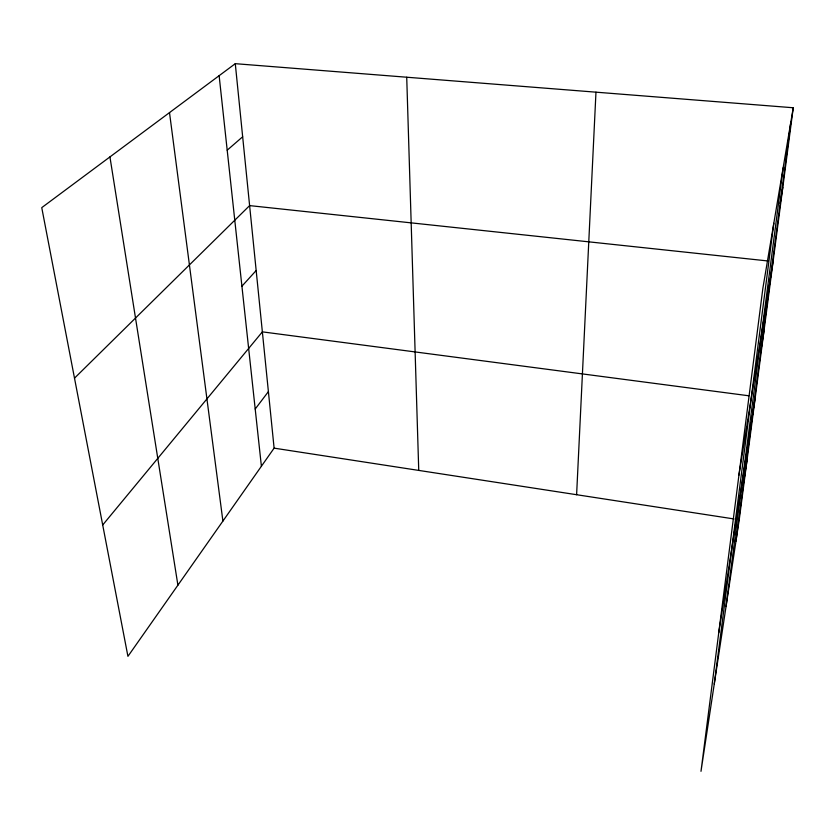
<?xml version="1.0" encoding="UTF-8"?>
<svg xmlns="http://www.w3.org/2000/svg" width="835" height="835" viewBox="0 0 835 835"><rect width="100%" height="100%" fill="white"/><g stroke="black" fill="none" stroke-linecap="round" stroke-linejoin="round"><path stroke-width="1.25" d="M576.609 494.717L595.971 92.174M714.259 684.053L773.815 223.269M726.022 606.607L783.157 167.751M735.959 541.195L790.797 122.359M793.25 107.757L739.226 519.746L700.993 771.321L762.877 288.263L793.25 107.757L235.282 63.679L41.75 207.644L127.932 656.352L274.11 448.144L235.282 63.679M743.87 480.762L747.054 460.054M718.747 632.753L755.362 396.646M760.998 350.001L763.952 331.192M738.944 475.105L773.085 261.512M780.182 203.427L782.833 187.197M255.197 409.025L268.4 391.615M102.705 524.985L262.367 331.86L748.911 395.79M241.91 286.207L256.168 270.53M74.503 378.161L249.613 205.608L767.949 260.969M227.203 150.185L242.661 136.783M274.11 448.144L734.069 518.952M109.938 156.917L177.907 585.178M169.505 112.61L222.903 521.082M219.135 75.693L261.397 466.264M406.718 77.227L418.742 470.408"/></g></svg>
